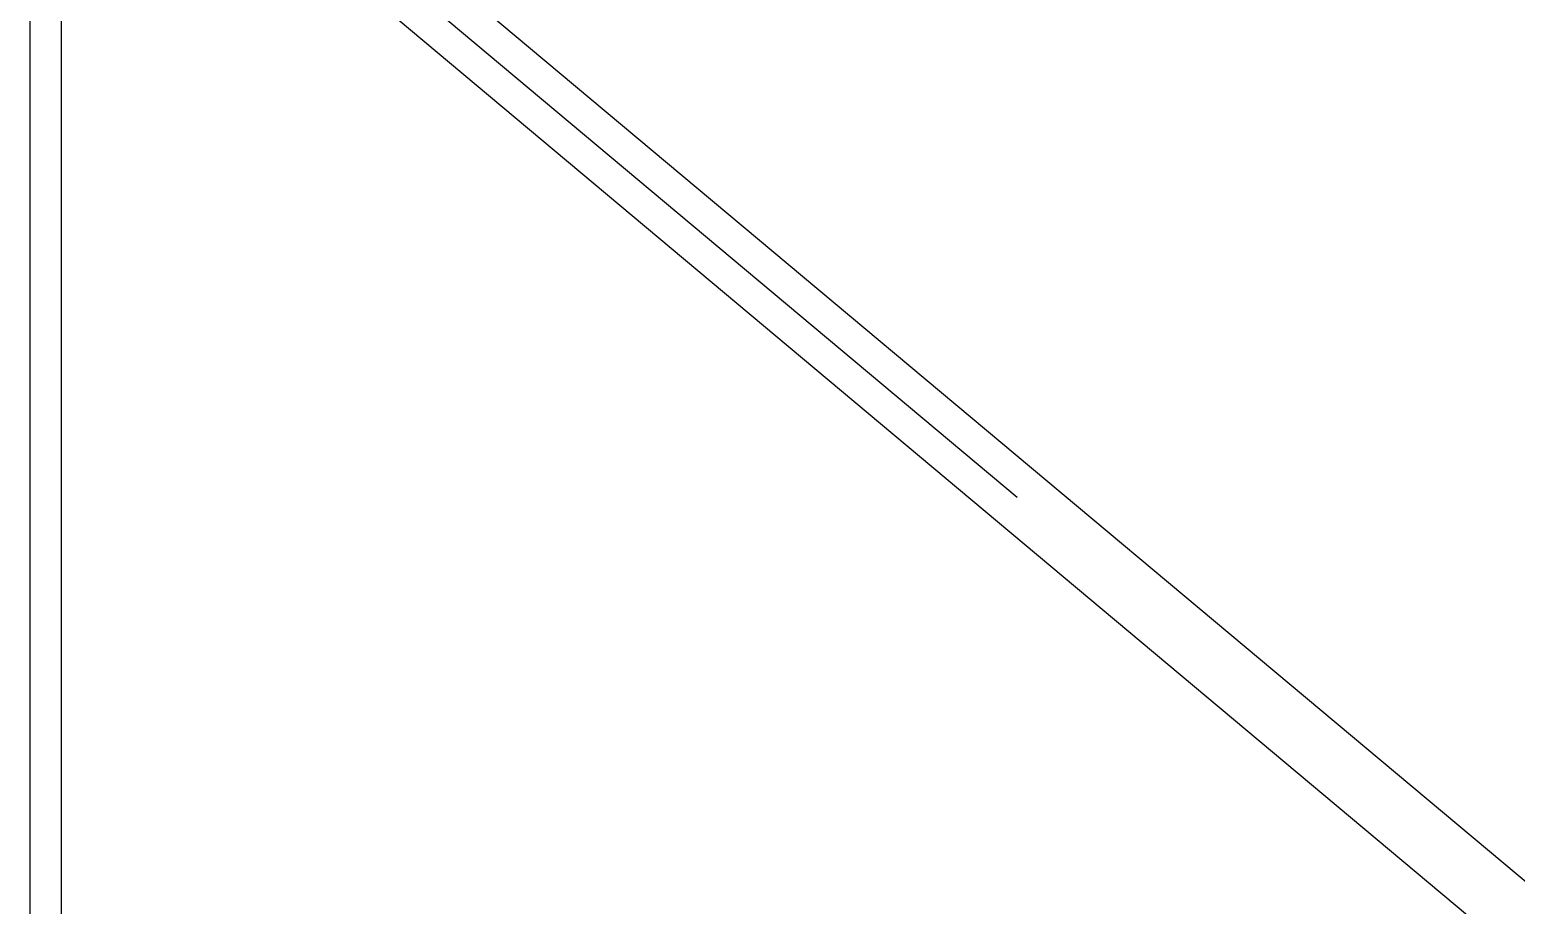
# Model space of a CAD drawing. Header units: millimetres. Extents: x 150209.93 to 150215.05, y 136675.65 to 136679.93.
# Drawn here: x 150210.9475 to 150211.0629, y 136676.3688 to 136676.4368 of the extents above; entities that cross this region are included whole.
import ezdxf

# ---------------------------------------------------------------- set-up
doc = ezdxf.new("R2010")
doc.units = ezdxf.units.MM
doc.header["$LTSCALE"] = 0.25
doc.linetypes.add('CENTER', pattern=[50.8, 31.75, -6.35, 6.35, -6.35])
doc.linetypes.add('XKITLINE00', pattern=[0])

# ---------------------------------------------------------------- blocks, each defined once
blk = doc.blocks.new('çatıı')
at = {"color": 8, "linetype": 'CENTER'}
for q in [(11840, 2710.27), (10096.38, 2710.27)]:
    blk.add_line((10096.38, 4170.27), q, dxfattribs=at)
at = {"color": 8, "linetype": 'XKITLINE00'}
for p, q in [((10968.19, 3456.16), (10139.6, 4149.97)), ((10949.21, 3440.27), (10107.79, 4144.83)), ((10108.56, 4144.19), (10108.56, 2736.36))]:
    blk.add_line(p, q, dxfattribs=at)

msp = doc.modelspace()

# ---------------------------------------------------------------- block references
at = {"xscale": 0.0002000170049888334, "yscale": 0.0002000170049888334, "zscale": 0.0002000170049888334}
msp.add_blockref('çatıı', (150208.92807, 136675.63059), dxfattribs=at)

doc.saveas('drawing.dxf')
